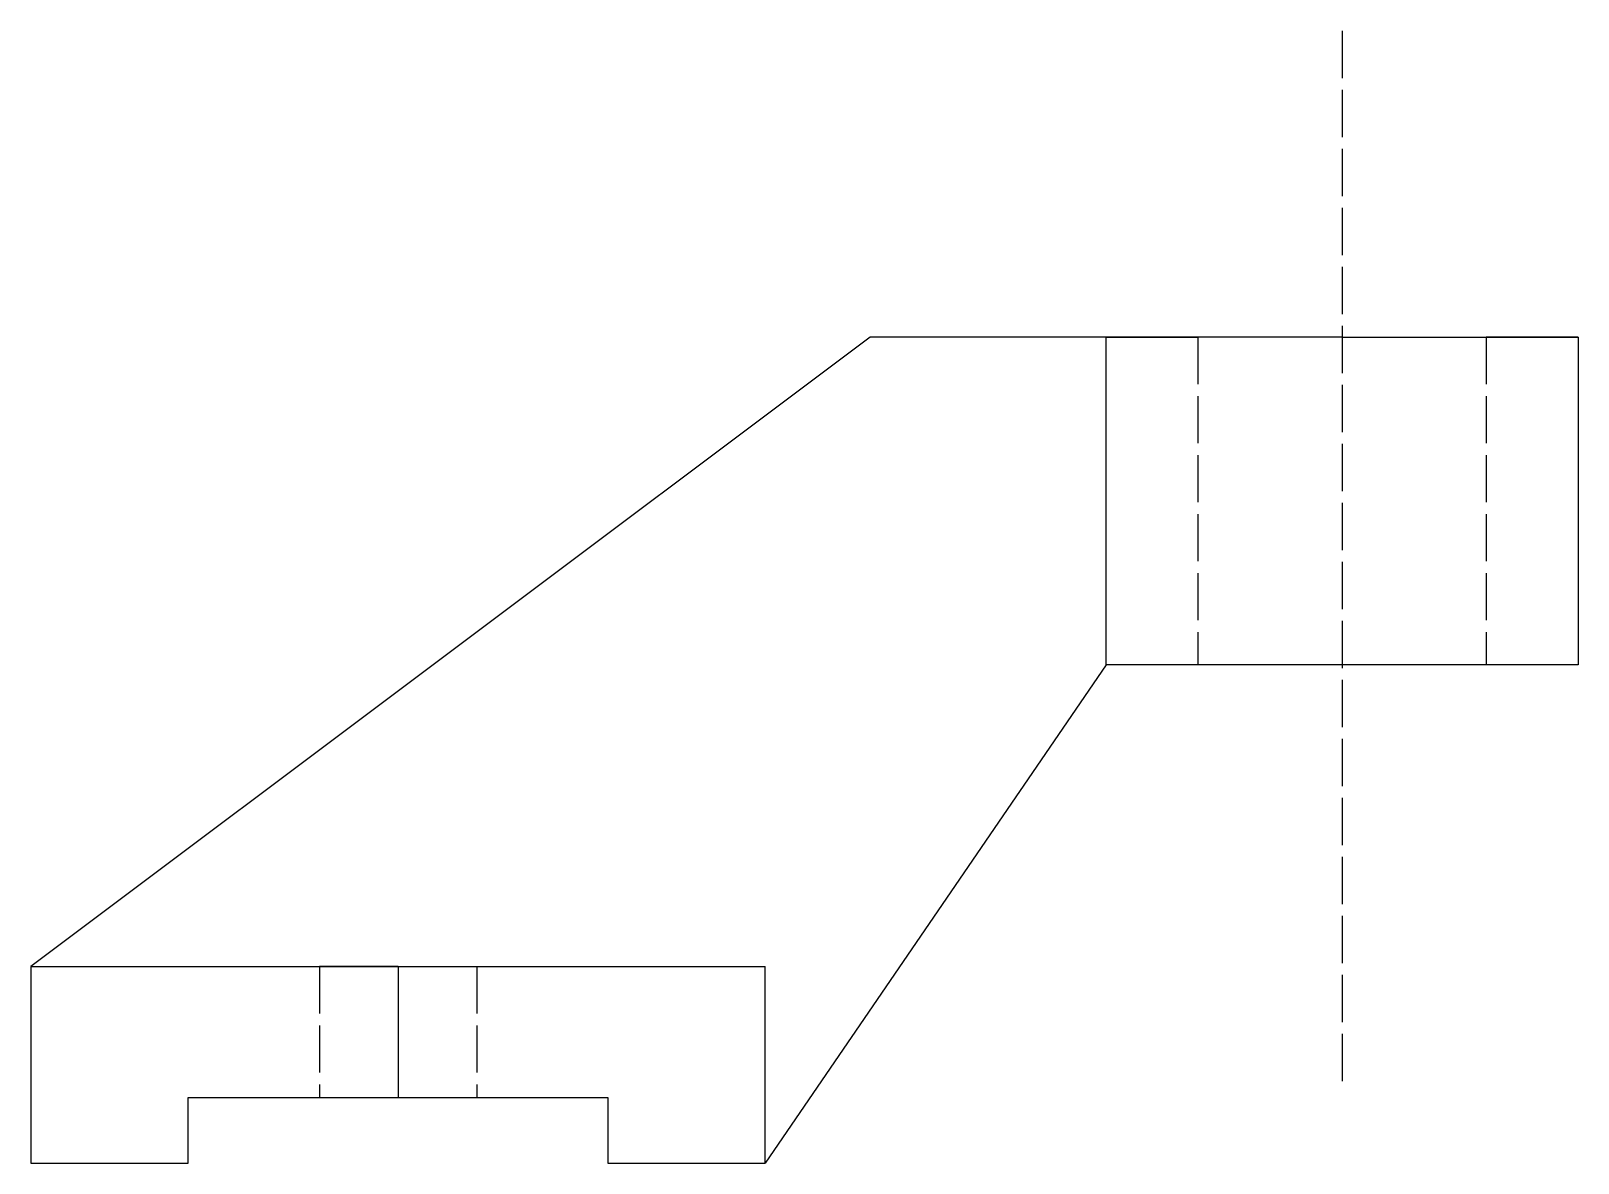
# Model space of a CAD drawing. Header units: inches. Extents: x 1417639447 to 1417639565, y 537901835 to 537901922.
import ezdxf

# ---------------------------------------------------------------- set-up
doc = ezdxf.new("R2010")
doc.units = ezdxf.units.IN
doc.header["$LTSCALE"] = 0.3
doc.header["$MEASUREMENT"] = 0
doc.linetypes.add('ACAD_ISO02W100', pattern=[15, 12, -3])
doc.layers.add('dotted', color=7, linetype='ACAD_ISO02W100')

msp = doc.modelspace()

# ---------------------------------------------------------------- linework, layer by layer
at = {"linetype": 'ACAD_ISO02W100'}
msp.add_line((1417639547.25, 537901921.77), (1417639547.25, 537901840.78), dxfattribs=at)
for p, q in [((1417639511.25, 537901898.42), (1417639447.25, 537901850.42)), ((1417639547.25, 537901898.42), (1417639511.25, 537901898.42)), ((1417639529.25, 537901873.42), (1417639529.25, 537901898.42)), ((1417639529.25, 537901898.42), (1417639536.25, 537901898.42)), ((1417639547.25, 537901898.42), (1417639540.25, 537901898.42)), ((1417639547.25, 537901898.42), (1417639565.25, 537901898.42)), ((1417639547.25, 537901898.42), (1417639554.25, 537901898.42)), ((1417639547.25, 537901898.42), (1417639554.25, 537901898.42)), ((1417639565.25, 537901898.42), (1417639558.25, 537901898.42)), ((1417639565.25, 537901898.42), (1417639565.25, 537901873.42)), ((1417639529.25, 537901873.42), (1417639503.25, 537901835.42)), ((1417639565.25, 537901873.42), (1417639529.25, 537901873.42)), ((1417639447.25, 537901850.42), (1417639503.25, 537901850.42)), ((1417639447.25, 537901850.42), (1417639447.25, 537901835.42)), ((1417639475.25, 537901850.42), (1417639469.25, 537901850.42)), ((1417639475.25, 537901850.42), (1417639475.25, 537901840.42)), ((1417639475.25, 537901850.42), (1417639481.25, 537901850.42)), ((1417639503.25, 537901835.42), (1417639503.25, 537901850.42)), ((1417639459.25, 537901835.42), (1417639459.25, 537901840.42)), ((1417639459.25, 537901840.42), (1417639491.25, 537901840.42)), ((1417639491.25, 537901840.42), (1417639491.25, 537901835.42)), ((1417639447.25, 537901835.42), (1417639459.25, 537901835.42)), ((1417639491.25, 537901835.42), (1417639503.25, 537901835.42))]:
    msp.add_line(p, q)
at = {"layer": 'dotted'}
for p, q in [((1417639536.25, 537901898.42), (1417639536.25, 537901873.42)), ((1417639558.25, 537901898.42), (1417639558.25, 537901873.42)), ((1417639469.25, 537901850.42), (1417639469.25, 537901840.42)), ((1417639481.25, 537901850.42), (1417639481.25, 537901840.42))]:
    msp.add_line(p, q, dxfattribs=at)

doc.saveas('drawing.dxf')
